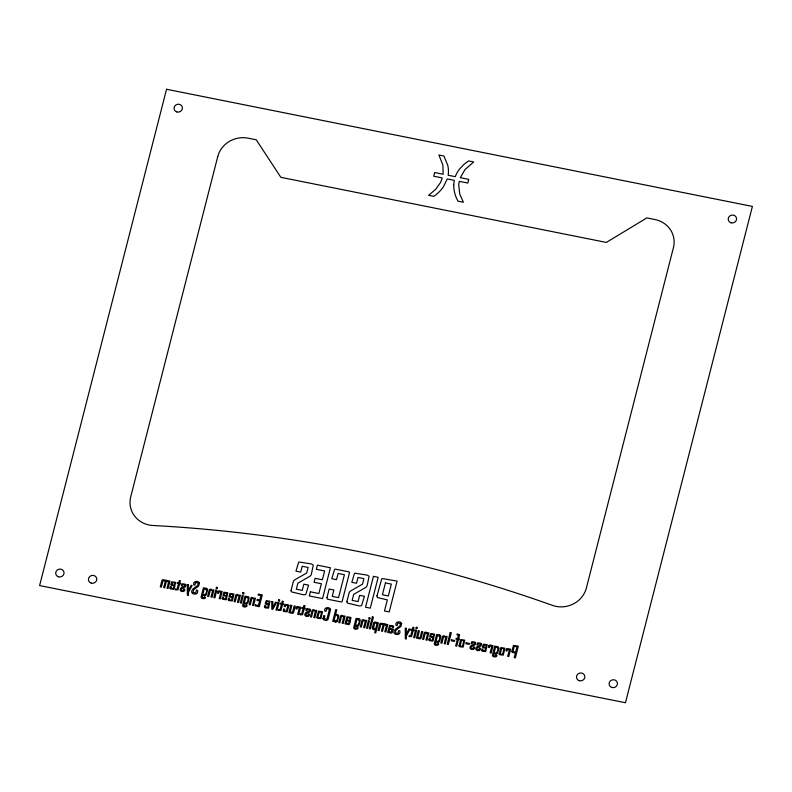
<?xml version="1.0" encoding="UTF-8"?>
<svg xmlns="http://www.w3.org/2000/svg" width="792" height="792" viewBox="0 0 792 792"><rect width="100%" height="100%" fill="white"/><g stroke="black" fill="none" stroke-linecap="round" stroke-linejoin="round"><path stroke-width="1.19" d="M205.514 597.445L204.593 596.792L204.356 597.722L202.108 597.267L202.603 595.346L204.326 595.683A1.752 1.643 -15.1 0 0 206.395 594.376L207.454 590.238A1.653 1.554 -15.1 0 0 206.385 588.278L206.326 588.357M247.936 596.584A1.653 1.554 -15.1 0 1 248.985 598.544L247.945 602.682A1.752 1.643 -15.1 0 1 245.867 604.048L244.154 603.653L243.669 605.573L245.906 606.029L246.144 605.098C249.668 606.137 242.421 608.721 242.619 605.355L244.975 596.138L247.639 596.643M496.822 655.776C497.178 657.241 492.307 657.538 492.396 655.301L494.752 646.084L497.416 646.589M496.851 655.667L495.921 655.043L495.683 655.974L493.436 655.529L493.931 653.598L495.653 653.944M205.494 597.554C206.029 598.782 200.97 599.445 201.069 597.039L203.425 587.822L206.088 588.337M212.83 589.842L213.919 589.882L212.038 597.227L210.989 597.019L212.622 590.624L210.325 590.06L208.672 596.554L207.623 596.346L209.326 589.693L210.306 589.09A7.663 7.187 -15.1 0 1 211.108 589.278L211.682 589.456M239.333 595.139L240.421 595.178L238.54 602.524L237.491 602.316L239.125 595.921L236.838 595.356L235.175 601.851L234.125 601.643L235.828 594.99L236.808 594.386A7.663 7.187 -15.1 0 1 237.61 594.584L238.263 594.782M254.38 598.148L255.47 598.188L253.588 605.534L252.539 605.326L254.183 598.93L251.886 598.366L250.222 604.86L249.173 604.652L250.876 598L251.856 597.396A7.663 7.187 -15.1 0 1 252.658 597.594L253.232 597.772M315.622 610.394L316.721 610.434L314.84 617.79L313.79 617.572L315.424 611.177L313.127 610.622L311.464 617.107L310.415 616.899L312.127 610.246L313.107 609.642A7.663 7.187 -15.1 0 1 313.909 609.84L314.483 610.018M333.818 621.433L332.729 621.364L335.739 609.592L336.788 609.8L335.659 614.226L337.382 614.572A1.752 1.643 -15.1 0 1 338.61 616.542L337.531 620.75M333.996 620.72L335.442 615.077C339.144 614.404 337.937 620.681 335.541 621.096M344.005 616.067L345.094 616.107L343.213 623.462L342.164 623.254L343.797 616.859L341.5 616.295L339.847 622.789L338.798 622.571L340.501 615.919L341.481 615.315A7.663 7.187 -15.1 0 1 342.283 615.513L343.174 615.79M498.782 648.49L497.722 652.628A1.752 1.643 -15.1 0 1 495.643 653.994M358.756 618.859L356.083 618.354L353.727 627.571C353.45 630.858 360.716 628.501 357.261 627.313L357.024 628.244L354.776 627.799L355.271 625.868L356.994 626.215M439.312 634.976L436.649 634.461L434.293 643.678C434.016 646.965 441.283 644.609 437.818 643.431L437.58 644.351L435.333 643.906L435.828 641.975L437.55 642.322A1.752 1.643 -15.1 0 0 439.619 641.015L440.679 636.877A1.653 1.554 -15.1 0 0 439.61 634.917L439.58 635.006M497.614 646.609L497.683 646.618A1.653 1.554 -15.1 0 1 498.762 648.49M247.154 597.425L245.797 597.227L244.372 602.791C247.322 604.87 249.53 598.603 247.272 597.445M358.271 619.651L356.905 619.453L355.489 625.017C358.449 627.086 360.588 620.829 358.38 619.671M438.827 635.758L437.471 635.56L436.046 641.124C439.006 643.193 441.154 636.936 438.946 635.778M205.603 589.119L204.247 588.921L202.821 594.485C205.781 596.554 207.94 590.297 205.722 589.139M496.93 647.371L495.574 647.173L494.149 652.747C497.119 654.816 499.247 648.549 497.039 647.401M373.685 629.551L375.408 629.897L374.695 632.679L375.745 632.887L378.338 622.76L375.606 622.185A7.158 6.722 -15.1 0 0 374.745 621.958L373.784 622.472L372.458 627.581A1.742 1.633 -15.1 0 0 373.675 629.591M335.323 621.057L334.293 620.789M385.06 624.076L387.773 624.641L385.892 631.996L384.843 631.788L386.466 625.413L384.179 624.829L382.516 631.323L381.477 631.115L383.1 624.739L380.813 624.155L379.15 630.65L378.101 630.432L379.804 623.779L380.803 623.175A7.148 6.712 -15.1 0 1 381.615 623.393L383.447 624.017M335.372 621.948L334.204 621.562M167.26 580.526L169.963 581.09L168.092 588.436L167.043 588.228L168.666 581.863L166.379 581.279L164.716 587.763L163.667 587.555L165.3 581.189L163.004 580.605L161.35 587.09L160.301 586.882L162.004 580.229L163.004 579.625A7.148 6.712 -15.1 0 1 163.815 579.833L165.637 580.467M444.906 636.095L444.411 635.936A7.663 7.187 -15.1 0 0 443.53 635.719L442.55 636.332L440.847 642.985L441.896 643.193L443.55 636.699L445.846 637.263L444.213 643.658L445.262 643.866L447.143 636.521L445.906 636.431M427.71 632.798L428.878 632.867L426.997 640.213L425.947 640.005L427.581 633.61L425.284 633.046L423.621 639.54L422.582 639.332L424.284 632.679L425.264 632.066A7.663 7.187 -15.1 0 1 426.066 632.264L426.947 632.551M364.35 619.987L363.855 619.829A7.663 7.187 -15.1 0 0 362.974 619.611L361.993 620.225L360.281 626.878L361.33 627.086L362.993 620.591L365.29 621.156L363.657 627.551L364.696 627.759L366.577 620.403L365.34 620.314M165.657 580.229A3.821 3.584 -15.1 0 1 167.231 580.586M337.511 620.75A1.653 1.554 -15.1 0 1 335.62 622.116M356.974 626.264A1.752 1.643 -15.1 0 0 359.053 624.898L360.113 620.76A1.653 1.554 -15.1 0 0 359.053 618.799M383.457 623.779A3.821 3.584 -15.1 0 1 385.031 624.136M271.795 601.455L271.785 609.177L272.755 609.375L276.586 602.415L275.537 602.197L272.686 607.652L272.844 601.663L271.795 601.455M453.697 184.932L453.925 188.852A39.768 37.293 -15.1 0 0 454.252 190.961A38.006 35.65 -15.1 0 0 458.014 201.168L463.399 202.247L459.756 194.08L458.726 185.051A24.166 22.671 -15.1 0 1 459.34 181.348L467.805 183.041L468.745 179.358L460.291 177.665L464.973 169.617L473.705 161.954L468.547 160.925L464.043 164.3L459.518 169.052A29.819 27.968 -15.1 0 0 455.271 176.665L448.163 175.24A30.334 28.453 -15.1 0 0 447.807 165.508L443.896 155.994L438.907 154.994L442.896 165.172L443.134 174.24L434.679 172.547L433.729 176.23L442.193 177.923A25.195 23.631 -15.1 0 1 440.401 182.685L435.709 189.308L428.601 195.297L433.828 196.337A37.59 35.254 -15.1 0 0 442.56 188.021A39.778 37.313 -15.1 0 0 443.411 186.823L447.262 178.933L454.271 180.338L453.697 184.932M170.003 588.119L170.617 588.941L174.101 589.288L175.626 582.348L171.686 581.863L170.795 584.932L174.002 585.941L173.319 588.585L171.072 588.139L171.428 586.783L170.379 586.575L170.003 588.119M188.387 584.773L188.268 590.822L191.08 585.308L192.129 585.526L188.397 592.426L188.417 595.426L187.367 595.218L187.338 584.565L188.387 584.773M222.186 598.554L222.809 599.376L226.284 599.722L227.819 592.782L223.928 592.238L222.978 595.366L226.185 596.386L225.512 599.019L223.265 598.574L223.611 597.217L222.562 597.01L222.186 598.554M228.254 599.772L228.868 600.593L232.343 600.93L233.937 594.059L229.997 593.456L229.046 596.584L232.244 597.594L231.571 600.237L229.324 599.782L229.67 598.425L228.621 598.217L228.254 599.772M264.419 606.999L265.033 607.82L268.508 608.167L270.042 601.227L266.102 600.752L265.211 603.811L268.409 604.831L267.736 607.464L265.488 607.019L265.835 605.662L264.785 605.454L264.419 606.999M406.336 628.353L406.227 634.412L409.028 628.898L410.078 629.105L406.345 636.006L406.365 639.015L405.316 638.807L405.286 628.145L406.336 628.353M428.908 639.896L429.531 640.718L433.006 641.055L434.541 634.125L430.65 633.58L429.7 636.709L432.907 637.718L432.234 640.362L429.987 639.916L430.333 638.56L429.284 638.342L428.908 639.896M481.615 650.44L482.239 651.252L485.714 651.598L487.248 644.668L483.298 644.183L482.407 647.252L485.615 648.262L484.942 650.905L482.694 650.45L483.041 649.093L481.991 648.886L481.615 650.44M316.75 617.463L317.364 618.285L320.918 618.641L322.453 611.711L318.493 611.147L316.75 617.463M459.004 645.916L459.627 646.737L463.172 647.094L464.706 640.154L460.756 639.599L459.023 645.807M499.138 653.935L499.752 654.756L503.306 655.113L504.841 648.183L500.821 647.688L499.138 653.935M459.538 634.956L458.598 638.807L459.499 638.986L459.281 639.847L458.38 639.669L456.717 646.153L455.667 645.945L457.33 639.451L455.984 639.184L456.202 638.332L457.548 638.599L458.459 635.026L456.964 634.729L457.182 633.877L459.538 634.956M350.331 620.997L349.529 624.195L348.619 624.611A6.96 6.534 -15.1 0 1 348.074 624.492L345.005 623.819L346.995 616.8L350.905 617.463L350.707 619.403L349.658 619.196L349.965 617.988L347.718 617.532L347.153 619.75L350.331 620.997M393.01 629.531L392.198 632.729L391.298 633.145A6.96 6.534 -15.1 0 1 390.743 633.026L387.684 632.353L389.674 625.333L393.584 625.997L393.377 627.937L392.327 627.729L392.644 626.522L390.397 626.066L389.832 628.284L393.01 629.531M288.902 605.484L287.159 611.879L283.338 611.345L283.566 608.979L284.605 609.187L284.209 610.761L286.377 611.196L287.823 605.553L285.655 605.128L285.268 606.622L284.219 606.415L284.873 604.435L288.169 604.732L288.902 605.484M327.017 597.524L327.116 598.495A1.98 1.851 -15.1 0 0 327.601 599.227L341.342 601.979A1.98 1.851 -15.1 0 0 342.134 601.494L349.519 572.606A1.98 1.851 -15.1 0 0 349.034 571.873L335.303 569.131A1.98 1.851 -15.1 0 0 334.501 569.606L331.779 578.714L336.511 579.655L338.095 573.448L344.411 574.715L338.54 597.653L332.234 596.386L333.868 590L329.135 589.05L327.017 597.524M377.002 595.861L377.101 596.831A1.98 1.851 -15.1 0 0 377.586 597.564L387.318 599.891L384.476 610.988L389.218 611.929L397.099 581.1L382.447 578.556A1.98 1.851 -15.1 0 0 381.655 579.031L377.002 595.861M199.435 583.011L198.802 585.575A1.515 1.426 -15.1 0 1 198.218 586.397L193.753 589.634L193.03 592.456L195.723 592.99L196.456 590.139L197.584 590.367C199.257 596.317 188.437 594.515 192.585 589.585A1.485 1.396 -15.1 0 1 193.159 588.773L197.634 585.536L198.267 583.07L195.565 582.536L194.891 585.179L193.773 584.951C192.357 580.942 198.426 580.348 199.435 583.011M322.968 618.691C323.383 620.453 327.136 621.176 328.017 619.502L330.581 609.474C330.581 606.999 323.334 606.514 324.868 611.167L325.997 611.394L326.67 608.751L329.442 609.305L326.908 619.225L324.136 618.671L324.859 615.82L323.74 615.592L322.978 618.592M401.663 623.452L401.039 626.007A1.515 1.426 -15.1 0 1 400.445 626.828L395.98 630.076L395.257 632.897L397.96 633.432L398.683 630.581L399.812 630.798C401.504 636.788 390.674 634.917 394.812 630.026A1.485 1.396 -15.1 0 1 395.386 629.214L399.861 625.977L400.495 623.512L397.802 622.977L397.119 625.611L396 625.393C394.584 621.383 400.653 620.779 401.663 623.452M511.781 651.568L512.315 652.38L515.404 653.014L514.216 657.657L515.344 657.885L518.354 646.104L513.493 645.49L511.781 651.519M185.882 584.892L185.536 586.377A1.079 1.02 -15.1 0 1 184.942 587.09L181.635 588.703L181.259 590.169L183.358 590.594L183.774 588.951L184.823 589.159C185.744 593.03 178.19 591.802 180.566 588.585A1.099 1.03 -15.1 0 1 181.15 587.852L184.467 586.248L184.793 584.951L182.704 584.536L182.338 585.961L181.289 585.753L182.041 583.753L185.239 584.149L185.882 584.892M310.464 609.8L310.118 611.295A1.079 1.02 -15.1 0 1 309.533 611.998L306.217 613.622L305.851 615.087L307.94 615.503L308.365 613.869L309.415 614.077C310.335 617.958 302.772 616.721 305.148 613.503A1.099 1.03 -15.1 0 1 305.732 612.761L309.058 611.157L309.385 609.87L307.286 609.454L306.92 610.879L305.87 610.672L306.633 608.662L309.83 609.068L310.464 609.8M475.636 642.837L475.289 644.322A1.079 1.02 -15.1 0 1 474.695 645.034L471.388 646.648L471.012 648.113L473.111 648.539L473.527 646.896L474.576 647.104C475.507 650.974 467.933 649.757 470.319 646.529A1.099 1.03 -15.1 0 1 470.903 645.797L474.22 644.183L474.547 642.896L472.458 642.48L472.091 643.906L471.042 643.698L471.794 641.698L475.002 642.094L475.636 642.837M481.477 643.995L481.13 645.49A1.079 1.02 -15.1 0 1 480.536 646.203L477.23 647.816L476.853 649.282L478.952 649.707L479.368 648.064L480.417 648.272C481.358 652.172 473.794 650.895 476.16 647.698A1.099 1.03 -15.1 0 1 476.744 646.965L480.061 645.351L480.388 644.064L478.299 643.649L477.932 645.074L476.883 644.866L477.635 642.866L480.833 643.262L481.477 643.995M291.11 590.347L291.189 591.307A1.93 1.802 -15.1 0 0 291.515 591.881L303.415 594.772L305.286 594.634A1.93 1.802 -15.1 0 0 305.861 594.238L308.563 585.139L303.831 584.189L302.247 590.396L296.327 589.208L297.871 583.189L309.712 576.388A3.683 3.455 -15.1 0 0 311.375 574.141L313.246 565.359A1.93 1.802 -15.1 0 0 312.919 564.785L311.305 563.944L299.158 562.023A1.911 1.792 -15.1 0 0 298.584 562.409L295.97 571.151L300.703 572.101L302.197 566.27L308.118 567.458L306.692 573.002L294.862 579.774A3.703 3.475 -15.1 0 0 293.208 582.061L291.11 590.347M346.926 601.504L347.015 602.474A1.93 1.802 -15.1 0 0 347.341 603.049L359.241 605.939L361.112 605.801A1.93 1.802 -15.1 0 0 361.687 605.405L364.389 596.297L359.657 595.356L358.073 601.554L352.153 600.376L353.697 594.356L365.528 587.555A3.683 3.455 -15.1 0 0 367.201 585.298L369.072 576.517A1.93 1.802 -15.1 0 0 368.745 575.942L367.122 575.111L354.984 573.19A1.911 1.792 -15.1 0 0 354.41 573.576L351.797 582.318L356.529 583.268L358.024 577.437L363.934 578.615L362.518 584.169L350.688 590.931A3.703 3.475 -15.1 0 0 349.024 593.228L346.926 601.504M373.487 627.927L375.626 629.046L377.042 623.502L374.745 622.938L373.487 627.927M166.538 89.258L39.6 585.585L625.462 702.742L752.4 206.415L166.538 89.258M217.75 156.569L130.71 496.871A25.225 23.661 -15.1 0 0 152.896 525.482A1379.179 1293.514 -15.1 0 1 552.44 605.375A25.225 23.661 -15.1 0 0 586.387 587.991L673.418 247.688A25.225 23.661 -15.1 0 0 654.964 219.542L646.826 217.909L606.345 242.421L280.863 177.339L256.252 139.808L248.114 138.184A25.225 23.661 -15.1 0 0 217.75 156.569M172.517 582.496L171.953 584.714L174.2 585.159L174.765 582.952L172.517 582.496M175.715 589.07L175.497 589.921L178.012 589.812L179.556 583.912L180.457 584.09L180.675 583.229L179.774 583.051L180.358 580.764L179.309 580.556L178.725 582.843L177.378 582.575L177.16 583.427L178.507 583.694L177.071 589.337L175.715 589.07M215.711 590.238L213.83 597.584L214.88 597.802L216.76 590.446L215.711 590.238M216.444 587.308L216.117 588.595L217.196 588.812L217.523 587.525L216.444 587.308M217.909 591.515L217.493 593.139L218.533 593.356L218.939 591.782L220.869 592.248L219.226 598.663L220.275 598.871L222.156 591.525L219.829 591.05A6.791 6.366 -15.1 0 0 218.909 590.792L217.909 591.515M224.7 592.931L224.136 595.148L226.383 595.594L226.948 593.386L224.7 592.931M230.769 594.149L230.205 596.356L232.452 596.812L233.016 594.594L230.769 594.149M242.223 595.534L240.342 602.89L241.392 603.098L243.263 595.752L242.223 595.534M242.946 592.614L242.619 593.891L243.698 594.109L244.035 592.822L242.946 592.614M255.479 604.939L255.242 605.87L259.281 606.672L262.291 594.901L258.321 594.109L258.083 595.039L260.934 595.604L259.816 599.96L257.202 599.435L256.964 600.366L259.578 600.88L258.4 605.524L255.479 604.939M266.934 601.375L266.369 603.593L268.617 604.039L269.181 601.831L266.934 601.375M277.933 602.682L276.052 610.028L277.101 610.236L278.982 602.89L277.933 602.682M278.665 599.752L278.338 601.039L279.418 601.247L279.744 599.97L278.665 599.752M278.665 609.652L278.447 610.513L280.962 610.394L282.506 604.494L283.407 604.672L283.625 603.821L282.724 603.643L283.308 601.356L282.259 601.148L281.675 603.425L280.328 603.158L280.111 604.019L281.457 604.286L280.012 609.919L278.665 609.652M290.812 605.256L288.932 612.602L291.713 613.196A7.781 7.306 -15.1 0 0 292.525 613.404L293.525 612.79L295.228 606.137L294.178 605.929L292.515 612.424L290.218 611.86L291.862 605.464L290.812 605.256M296.366 607.207L295.951 608.83L297 609.048L297.406 607.474L299.327 607.939L297.693 614.354L298.742 614.562L300.623 607.216L298.297 606.741A6.791 6.366 -15.1 0 0 297.376 606.484L296.366 607.207M300.307 613.978L300.089 614.839L302.593 614.731L304.148 608.82L305.039 608.998L305.257 608.147L304.366 607.969L304.95 605.682L303.9 605.474L303.316 607.751L301.97 607.484L301.752 608.345L303.098 608.612L301.653 614.245L300.307 613.978M310.385 591.822L309.325 595.96L322.542 598.603L330.422 567.765L317.404 565.161L316.355 569.299L324.631 570.963L322.374 579.793L315.077 578.338L314.068 582.278L321.364 583.744L318.869 593.515L310.385 591.822M319.265 611.85L317.83 617.483L320.146 617.948L321.592 612.305L319.265 611.85M346.955 620.532L346.272 623.175L348.599 623.641L349.272 620.997L346.955 620.532M373.428 576.368L365.548 607.197L370.28 608.147L378.16 577.318L373.428 576.368M368.379 620.77L366.498 628.115L367.547 628.323L369.428 620.977L368.379 620.77M369.112 617.839L368.785 619.126L369.864 619.334L370.191 618.057L369.112 617.839M372.359 616.909L369.339 628.69L370.389 628.898L373.398 617.116L372.359 616.909M385.437 582.922L382.407 594.762L388.327 595.95L391.357 584.1L385.437 582.922M389.624 629.066L388.951 631.709L391.278 632.174L391.951 629.531L389.624 629.066M409.315 635.778L409.098 636.639L411.612 636.53L413.157 630.62L414.058 630.798L414.275 629.947L413.375 629.769L413.959 627.482L412.909 627.274L412.325 629.551L410.979 629.284L410.761 630.145L412.107 630.412L410.662 636.045L409.315 635.778M415.543 630.194L413.672 637.55L414.711 637.758L416.592 630.412L415.543 630.194M416.275 627.274L415.948 628.551L417.028 628.769L417.364 627.482L416.275 627.274M418.315 630.749L416.434 638.104L419.225 638.698A7.781 7.306 -15.1 0 0 420.027 638.897L421.027 638.283L422.73 631.64L421.69 631.422L420.027 637.916L417.731 637.362L419.364 630.967L418.315 630.749M431.422 634.273L430.858 636.491L433.105 636.936L433.67 634.719L431.422 634.273M450.222 632.481L447.213 644.252L448.331 644.48L451.341 632.709L450.222 632.481M451.41 639.847L451.173 640.778L454.459 641.431L454.697 640.5L451.41 639.847M461.528 640.292L460.083 645.926L462.399 646.391L463.845 640.758L461.528 640.292M466.161 642.797L465.924 643.718L469.21 644.381L469.448 643.451L466.161 642.797M484.14 644.817L483.565 647.024L485.813 647.48L486.377 645.262L484.14 644.817M488.793 645.688L488.377 647.312L489.426 647.519L489.822 645.955L491.753 646.421L490.109 652.836L491.159 653.044L493.04 645.698L490.713 645.213A6.791 6.366 -15.1 0 0 489.793 644.965L488.793 645.688M501.653 648.321L500.217 653.954L502.534 654.42L503.979 648.787L501.653 648.321M506.385 649.202L505.969 650.836L507.019 651.044L507.424 649.47L509.345 649.945L507.702 656.35L508.751 656.568L510.632 649.212L508.385 648.757A6.791 6.366 -15.1 0 0 507.395 648.49L506.385 649.202M514.295 646.272L512.949 651.549L515.642 652.093L516.998 646.807L514.295 646.272M91.238 583.11A4.207 3.94 -15.1 0 0 96.723 578.457A4.207 3.94 -15.1 0 0 89.872 576.418A4.207 3.94 -15.1 0 0 91.238 583.11M58.499 576.814A4.207 3.94 -15.1 0 0 63.984 572.161A4.207 3.94 -15.1 0 0 57.133 570.121A4.207 3.94 -15.1 0 0 58.499 576.814M579.279 680.704A4.207 3.94 -15.1 0 0 584.773 676.051A4.207 3.94 -15.1 0 0 577.913 674.012A4.207 3.94 -15.1 0 0 579.279 680.704M611.889 687.476A4.207 3.94 -15.1 0 0 617.384 682.823A4.207 3.94 -15.1 0 0 610.533 680.783A4.207 3.94 -15.1 0 0 611.889 687.476M731.026 222.79A4.207 3.94 -15.1 0 0 736.511 218.137A4.207 3.94 -15.1 0 0 729.66 216.097A4.207 3.94 -15.1 0 0 731.026 222.79M176.864 111.949A4.207 3.94 -15.1 0 0 182.348 107.296A4.207 3.94 -15.1 0 0 175.497 105.247A4.207 3.94 -15.1 0 0 176.864 111.949"/></g></svg>
